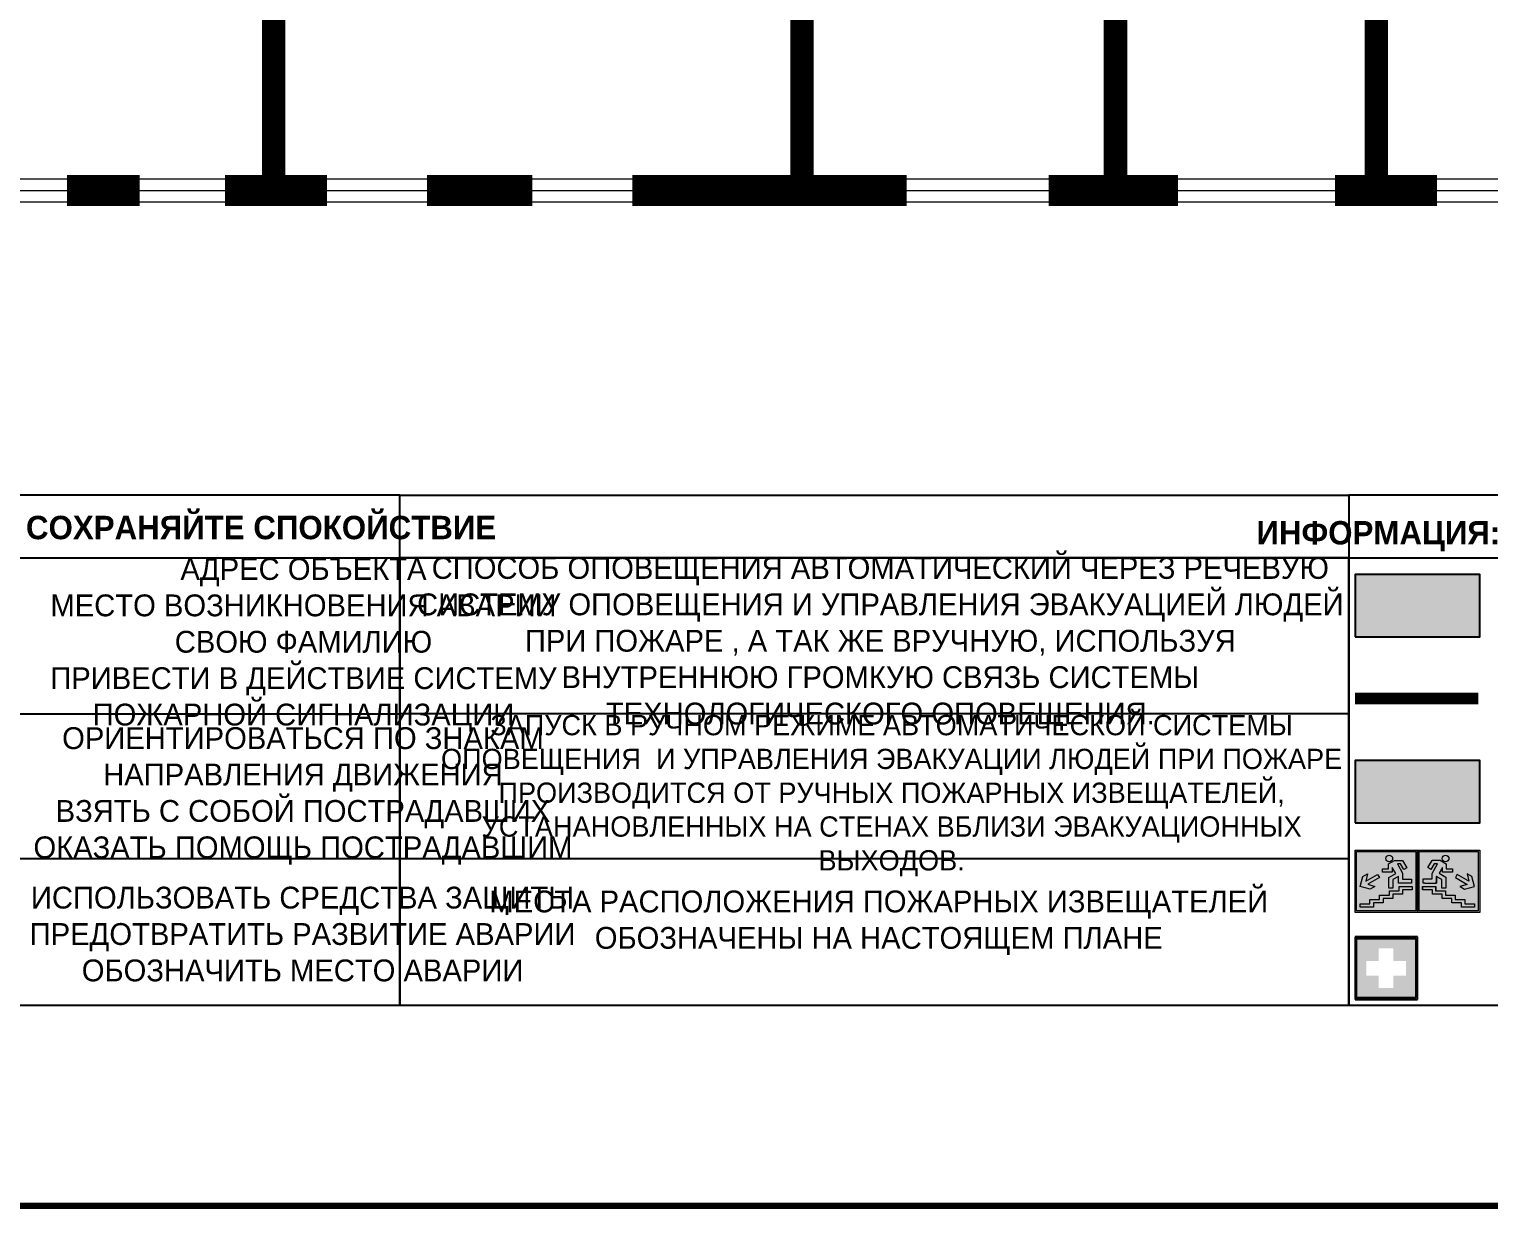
# Model space of a CAD drawing. Header units: millimetres. Extents: x 13810 to 67229, y 12374 to 21950.
# Drawn here: x 19685.7 to 19872.9, y 19871.5 to 20022.4 of the extents above; entities that cross this region are included whole.
import ezdxf

# ---------------------------------------------------------------- set-up
doc = ezdxf.new("R2010")
doc.units = ezdxf.units.MM
doc.layers.add('План_Штампы', color=7, linetype='Continuous')
doc.styles.add('обычный', font='arial.ttf')

# ---------------------------------------------------------------- blocks, each defined once
blk = doc.blocks.new('A$C7B4425F7')
at = {"true_color": 0xffffff}
blk.add_hatch(color=7, dxfattribs=at).paths.add_polyline_path([(0, 0), (-16, 0), (-16, -8), (0, -8)])
h = blk.add_hatch(color=126)
h.paths.add_polyline_path([(-0.2, -0.2), (-15.8, -0.2), (-15.8, -7.8), (-0.2, -7.8)])
h.paths.add_polyline_path([(-11.76, -2.03), (-11.76, -3.66), (-11.17, -3.66, -0.568275), (-11.17, -6.18), (-12.58, -6.18), (-12.58, -2.03)], flags=16)
h.paths.add_polyline_path([(-13.33, -4.12, -0.495768), (-13.59, -6.18), (-15.03, -6.18), (-15.03, -2.03), (-13.59, -2.03, -0.487973)], flags=16)
h.paths.add_polyline_path([(-10.25, -2.03), (-9.48, -2.03), (-9.48, -6.18), (-10.25, -6.18)], flags=16)
h.paths.add_polyline_path([(-13.84, -3.69), (-14.24, -3.69), (-14.24, -3.03), (-13.9, -3.03, -0.692621)], flags=0)
h.paths.add_polyline_path([(-9.15, -2.03), (-8.4, -2.03), (-8.04, -3.07), (-7.68, -2.03), (-6.93, -2.03), (-7.64, -4.1), (-6.93, -6.18), (-7.68, -6.18), (-8.04, -5.14), (-8.4, -6.18), (-9.15, -6.18), (-8.44, -4.1)], flags=16)
h.paths.add_polyline_path([(-11.76, -4.46), (-11.42, -4.46, -0.692621), (-11.36, -5.12), (-11.76, -5.12)], flags=0)
h.paths.add_polyline_path([(-13.9, -5.2), (-14.24, -5.2), (-14.24, -4.55), (-13.84, -4.55, -0.708038)], flags=0)
edge = h.paths.add_edge_path(flags=16)
edge.add_ellipse((-5.51, -4.08), major_axis=(0, 2.05), ratio=0.586184, start_angle=0, end_angle=360)
edge = h.paths.add_edge_path(flags=0)
edge.add_ellipse((-5.51, -4.08), major_axis=(0, 1.14), ratio=0.454828, start_angle=0, end_angle=360)
h.paths.add_polyline_path([(-4.13, -4.96, 0.377264), (-3.48, -4.52, 0.0555), (-3.16, -2.03), (-1.66, -2.03), (-1.66, -4.96), (-0.96, -4.96), (-0.96, -7.01), (-1.75, -7.01), (-1.75, -6.18), (-3.3, -6.18), (-3.3, -7.02), (-4.13, -7.02)], flags=16)
h.paths.add_polyline_path([(-2.73, -2.91), (-2.28, -2.91), (-2.28, -4.96), (-3.05, -4.96, 0.079136)], flags=0)
at = {"color": 126}
blk.add_lwpolyline([(-16, -8), (0, -8), (0, 0), (-16, 0)], close=True, dxfattribs=at)
blk = doc.blocks.new('A$C18900ED3')
h = blk.add_hatch(color=126)
h.paths.add_polyline_path([(-0.18, -0.18), (-7.02, -0.18), (-7.02, -7.02), (-0.18, -7.02)])
h.paths.add_polyline_path([(-5.89, -4.46), (-5.89, -2.77), (-4.46, -2.77), (-4.46, -1.31), (-2.77, -1.31), (-2.77, -2.77), (-1.33, -2.77), (-1.33, -4.46), (-2.77, -4.46), (-2.77, -5.89), (-4.46, -5.89), (-4.46, -4.46)], flags=16)
at = {"color": 126}
for p, q in [((-7.2, 0), (-7.2, -7.2)), ((0, 0), (-7.2, 0)), ((0, -7.2), (0, 0)), ((-7.02, -7.02), (-7.02, -0.18)), ((-7.02, -0.18), (-0.18, -0.18)), ((-0.18, -0.18), (-0.18, -7.02)), ((-7.2, -7.2), (0, -7.2)), ((-0.18, -7.02), (-7.02, -7.02))]:
    blk.add_line(p, q, dxfattribs=at)
blk = doc.blocks.new('вниз 3')
at = {"lineweight": 0, "true_color": 0xffffff}
h = blk.add_hatch(color=7, dxfattribs=at)
h.dxf.hatch_style = 1
h.paths.add_polyline_path([(40997.5, -4475.69), (40997.25, -4475.28), (40995.76, -4476.15), (40995.97, -4475.23), (40995.39, -4475.56), (40995.05, -4476.83), (40996.33, -4477.17), (40996.91, -4476.83), (40996, -4476.55)], flags=0)
h.paths.add_polyline_path([(40999.81, -4473.95), (41000.22, -4473.95), (41000.64, -4474.67), (41001.03, -4474.43), (41000.46, -4473.49), (41000.42, -4473.49), (40999.43, -4473.49), (40998.68, -4473.92), (40998.68, -4474.57), (40997.88, -4474.57), (40997.88, -4475), (40999.14, -4475), (40999.14, -4474.43), (40999.14, -4474.38), (40999.59, -4475.15), (40998.72, -4475.67), (40998.72, -4477.06), (40999.24, -4477.06), (40999.24, -4475.96), (40999.95, -4475.56), (40999.95, -4476.43), (41001.61, -4476.43), (41001.61, -4475.88), (41000.47, -4475.88), (41000.47, -4475.12)], flags=0)
h.paths.add_polyline_path([(40999.2, -4473.24, 1), (40998.35, -4473.24, 1)], flags=0)
h.paths.add_polyline_path([(41000.46, -4477.26), (41001.69, -4477.26), (41001.69, -4476.84), (41000.03, -4476.84), (41000.03, -4477.39), (40998.78, -4477.39), (40998.78, -4477.95), (40997.53, -4477.95), (40997.53, -4478.5), (40996.29, -4478.5), (40996.29, -4479.06), (40995.05, -4479.06), (40995.05, -4479.48), (40995.29, -4479.48), (40996.72, -4479.48), (40996.72, -4478.92), (40997.97, -4478.92), (40997.97, -4478.36), (40999.2, -4478.36), (40999.2, -4477.81), (41000.46, -4477.81)], flags=0)
h.paths.add_polyline_path([(41002.37, -4472.17), (40994.37, -4472.17), (40994.37, -4480.17), (41002.37, -4480.17)])
h.paths.add_polyline_path([(41002.16, -4479.96), (40994.57, -4479.96), (40994.57, -4472.37), (41002.16, -4472.37)], flags=16)
h.paths.add_polyline_path([(41001.61, -4475.88), (41001.61, -4476.43), (40999.95, -4476.43), (40999.95, -4475.56), (40999.24, -4475.96), (40999.24, -4477.06), (40998.72, -4477.06), (40998.72, -4475.67), (40999.59, -4475.15), (40999.14, -4474.38), (40999.14, -4474.43), (40999.14, -4475), (40997.88, -4475), (40997.88, -4474.57), (40998.68, -4474.57), (40998.68, -4473.92), (40999.43, -4473.49), (41000.42, -4473.49), (41000.46, -4473.49), (41001.03, -4474.43), (41000.64, -4474.67), (41000.22, -4473.95), (40999.81, -4473.95), (41000.47, -4475.12), (41000.47, -4475.88)], flags=0)
h.paths.add_polyline_path([(41001.69, -4476.84), (41001.69, -4477.26), (41000.46, -4477.26), (41000.46, -4477.81), (40999.2, -4477.81), (40999.2, -4478.36), (40997.97, -4478.36), (40997.97, -4478.92), (40996.72, -4478.92), (40996.72, -4479.48), (40995.05, -4479.48), (40995.05, -4479.06), (40996.29, -4479.06), (40996.29, -4478.5), (40997.53, -4478.5), (40997.53, -4477.95), (40998.78, -4477.95), (40998.78, -4477.39), (41000.03, -4477.39), (41000.03, -4476.84)], flags=0)
h.paths.add_polyline_path([(40998.35, -4473.24, -1), (40999.2, -4473.24, -1)], flags=0)
h.paths.add_polyline_path([(40997.5, -4475.69), (40996, -4476.55), (40996.91, -4476.83), (40996.33, -4477.17), (40995.05, -4476.83), (40995.39, -4475.56), (40995.97, -4475.23), (40995.76, -4476.15), (40997.25, -4475.28)], flags=0)
at = {"lineweight": 0}
h = blk.add_hatch(color=126, dxfattribs=at)
h.dxf.hatch_style = 1
h.paths.add_polyline_path([(41002.16, -4472.37), (40994.57, -4472.37), (40994.57, -4479.96), (41002.16, -4479.96)])
h.paths.add_polyline_path([(40995.97, -4475.23), (40995.76, -4476.15), (40997.25, -4475.28), (40997.5, -4475.69), (40996, -4476.55), (40996.91, -4476.83), (40996.33, -4477.17), (40995.05, -4476.83), (40995.39, -4475.56)], flags=16)
h.paths.add_polyline_path([(40997.88, -4474.57), (40998.68, -4474.57), (40998.68, -4473.92), (40999.43, -4473.49), (41000.42, -4473.49), (41000.46, -4473.49), (41001.03, -4474.43), (41000.64, -4474.67), (41000.22, -4473.95), (40999.81, -4473.95), (41000.47, -4475.12), (41000.47, -4475.88), (41001.61, -4475.88), (41001.61, -4476.43), (40999.95, -4476.43), (40999.95, -4475.56), (40999.24, -4475.96), (40999.24, -4477.06), (40998.72, -4477.06), (40998.72, -4475.67), (40999.59, -4475.15), (40999.14, -4474.38), (40999.14, -4474.43), (40999.14, -4475), (40997.88, -4475)], flags=16)
h.paths.add_polyline_path([(40998.35, -4473.24, -1), (40999.2, -4473.24, -1)], flags=16)
h.paths.add_polyline_path([(40997.53, -4477.95), (40998.78, -4477.95), (40998.78, -4477.39), (41000.03, -4477.39), (41000.03, -4476.84), (41001.69, -4476.84), (41001.69, -4477.26), (41000.46, -4477.26), (41000.46, -4477.81), (40999.2, -4477.81), (40999.2, -4478.36), (40997.97, -4478.36), (40997.97, -4478.92), (40996.72, -4478.92), (40996.72, -4479.48), (40995.05, -4479.48), (40995.05, -4479.06), (40996.29, -4479.06), (40996.29, -4478.5), (40997.53, -4478.5)], flags=16)
at = {"lineweight": 0, "true_color": 0xffffff}
h = blk.add_hatch(color=7, dxfattribs=at)
h.dxf.hatch_style = 1
h.paths.add_polyline_path([(40999.2, -4473.24, 1), (40998.35, -4473.24, 1)])
h.paths.add_polyline_path([(40999.81, -4473.95), (41000.22, -4473.95), (41000.64, -4474.67), (41001.03, -4474.43), (41000.46, -4473.49), (41000.42, -4473.49), (40999.43, -4473.49), (40998.68, -4473.92), (40998.68, -4474.57), (40997.88, -4474.57), (40997.88, -4475), (40999.14, -4475), (40999.14, -4474.43), (40999.14, -4474.38), (40999.59, -4475.15), (40998.72, -4475.67), (40998.72, -4477.06), (40999.24, -4477.06), (40999.24, -4475.96), (40999.95, -4475.56), (40999.95, -4476.43), (41001.61, -4476.43), (41001.61, -4475.88), (41000.47, -4475.88), (41000.47, -4475.12)])
h.paths.add_polyline_path([(40999.2, -4477.81), (41000.46, -4477.81), (41000.46, -4477.26), (41001.69, -4477.26), (41001.69, -4476.84), (41000.03, -4476.84), (41000.03, -4477.39), (40998.78, -4477.39), (40998.78, -4477.95), (40997.53, -4477.95), (40997.53, -4478.5), (40996.29, -4478.5), (40996.29, -4479.06), (40995.05, -4479.06), (40995.05, -4479.48), (40995.29, -4479.48), (40996.72, -4479.48), (40996.72, -4478.92), (40997.97, -4478.92), (40997.97, -4478.36), (40999.2, -4478.36)])
h.paths.add_polyline_path([(40997.5, -4475.69), (40997.25, -4475.28), (40995.76, -4476.15), (40995.97, -4475.23), (40995.39, -4475.56), (40995.05, -4476.83), (40996.33, -4477.17), (40996.91, -4476.83), (40996, -4476.55)])
at = {"color": 126, "lineweight": 0}
for points in [[(40994.37, -4472.17), (41002.37, -4472.17), (41002.37, -4480.17), (40994.37, -4480.17)], [(40994.57, -4472.37), (41002.16, -4472.37), (41002.16, -4479.96), (40994.57, -4479.96)]]:
    blk.add_lwpolyline(points, close=True, dxfattribs=at)
for points in [[(40995.05, -4476.83), (40995.39, -4475.56), (40995.97, -4475.23), (40995.76, -4476.15), (40997.25, -4475.28), (40997.5, -4475.69), (40996, -4476.55), (40996.91, -4476.83), (40996.33, -4477.17), (40995.05, -4476.83)], [(40999.14, -4474.43), (40999.14, -4475), (40997.88, -4475), (40997.88, -4474.57), (40998.68, -4474.57), (40998.68, -4473.92), (40999.43, -4473.49), (41000.42, -4473.49), (41000.46, -4473.49), (41001.03, -4474.43), (41000.64, -4474.67), (41000.22, -4473.95), (40999.81, -4473.95), (41000.47, -4475.12), (41000.47, -4475.88), (41001.61, -4475.88), (41001.61, -4476.43), (40999.95, -4476.43), (40999.95, -4475.56), (40999.24, -4475.96), (40999.24, -4477.06), (40998.72, -4477.06), (40998.72, -4475.67), (40999.59, -4475.15), (40999.14, -4474.38), (40999.14, -4474.43)], [(40995.29, -4479.48), (40995.05, -4479.48), (40995.05, -4479.06), (40996.29, -4479.06), (40996.29, -4478.5), (40997.53, -4478.5), (40997.53, -4477.95), (40998.78, -4477.95), (40998.78, -4477.39), (41000.03, -4477.39), (41000.03, -4476.84), (41001.69, -4476.84), (41001.69, -4477.26), (41000.46, -4477.26), (41000.46, -4477.81), (40999.2, -4477.81), (40999.2, -4478.36), (40997.97, -4478.36), (40997.97, -4478.92), (40996.72, -4478.92), (40996.72, -4479.48), (40995.05, -4479.48)]]:
    blk.add_lwpolyline(points, dxfattribs=at)
blk.add_circle((40998.77, -4473.24), 0.426, dxfattribs=at)
blk = doc.blocks.new('вниз')
at = {"lineweight": 0, "true_color": 0xffffff}
h = blk.add_hatch(color=7, dxfattribs=at)
h.dxf.hatch_style = 1
h.paths.add_polyline_path([(40994.51, -4472.22), (40986.51, -4472.22), (40986.51, -4480.22), (40994.51, -4480.22)])
h.paths.add_polyline_path([(40994.31, -4472.42), (40994.31, -4480.01), (40986.71, -4480.01), (40986.71, -4472.42)], flags=16)
h.paths.add_polyline_path([(40988.43, -4473.53), (40989.43, -4473.53), (40990.19, -4473.96), (40990.19, -4474.6), (40991, -4474.6), (40991, -4475.06), (40989.73, -4475.06), (40989.73, -4474.46), (40989.3, -4475.18), (40990.17, -4475.7), (40990.17, -4477.11), (40989.63, -4477.11), (40989.63, -4476.01), (40988.94, -4475.59), (40988.94, -4476.46), (40988.94, -4476.46), (40987.47, -4476.46), (40987.26, -4476.46), (40987.26, -4475.92), (40988.4, -4475.92), (40988.4, -4475.2), (40989.1, -4473.99), (40988.66, -4473.99), (40988.24, -4474.7), (40987.86, -4474.47), (40988.41, -4473.56)], flags=0)
h.paths.add_polyline_path([(40990.55, -4473.29, -1), (40989.69, -4473.29, -1)], flags=0)
h.paths.add_polyline_path([(40988.85, -4476.89), (40988.85, -4477.43), (40990.1, -4477.43), (40990.1, -4477.99), (40991.34, -4477.99), (40991.34, -4478.54), (40992.59, -4478.54), (40992.59, -4479.09), (40993.83, -4479.09), (40993.83, -4479.52), (40992.17, -4479.52), (40992.17, -4478.97), (40990.91, -4478.97), (40990.91, -4478.41), (40989.68, -4478.41), (40989.68, -4477.86), (40988.43, -4477.86), (40988.43, -4477.31), (40987.6, -4477.31), (40987.18, -4477.31), (40987.18, -4476.89)], flags=0)
h.paths.add_polyline_path([(40991.61, -4475.33), (40993.12, -4476.2), (40992.9, -4475.27), (40993.48, -4475.6), (40993.83, -4476.88), (40992.56, -4477.22), (40991.97, -4476.88), (40992.9, -4476.61), (40991.38, -4475.74), (40991.58, -4475.39)], flags=0)
h.paths.add_polyline_path([(40990.19, -4473.96), (40989.43, -4473.53), (40988.43, -4473.53), (40988.41, -4473.56), (40987.86, -4474.47), (40988.24, -4474.7), (40988.66, -4473.99), (40989.1, -4473.99), (40988.4, -4475.2), (40988.4, -4475.92), (40987.26, -4475.92), (40987.26, -4476.46), (40987.47, -4476.46), (40988.94, -4476.46), (40988.94, -4476.27), (40988.94, -4475.59), (40989.63, -4476.01), (40989.63, -4477.11), (40990.17, -4477.11), (40990.17, -4475.7), (40989.3, -4475.18), (40989.73, -4474.46), (40989.73, -4475.06), (40991, -4475.06), (40991, -4474.6), (40990.19, -4474.6)], flags=0)
h.paths.add_polyline_path([(40990.55, -4473.29, 1), (40989.69, -4473.29, 1)], flags=0)
h.paths.add_polyline_path([(40991.61, -4475.33), (40991.58, -4475.39), (40991.38, -4475.74), (40992.9, -4476.61), (40991.97, -4476.88), (40992.56, -4477.22), (40993.83, -4476.88), (40993.48, -4475.6), (40992.9, -4475.27), (40993.12, -4476.2)], flags=0)
h.paths.add_polyline_path([(40990.1, -4477.43), (40988.85, -4477.43), (40988.85, -4476.89), (40987.18, -4476.89), (40987.18, -4477.31), (40987.6, -4477.31), (40988.43, -4477.31), (40988.43, -4477.86), (40989.68, -4477.86), (40989.68, -4478.41), (40990.91, -4478.41), (40990.91, -4478.97), (40992.17, -4478.97), (40992.17, -4479.52), (40993.83, -4479.52), (40993.83, -4479.09), (40992.59, -4479.09), (40992.59, -4478.54), (40991.34, -4478.54), (40991.34, -4477.99), (40990.1, -4477.99)], flags=0)
at = {"lineweight": 0}
h = blk.add_hatch(color=126, dxfattribs=at)
h.dxf.hatch_style = 1
h.paths.add_polyline_path([(40994.31, -4472.42), (40986.71, -4472.42), (40986.71, -4480.01), (40994.31, -4480.01)])
h.paths.add_polyline_path([(40988.43, -4473.53), (40989.43, -4473.53), (40990.19, -4473.96), (40990.19, -4474.6), (40991, -4474.6), (40991, -4475.06), (40989.73, -4475.06), (40989.73, -4474.46), (40989.3, -4475.18), (40990.17, -4475.7), (40990.17, -4477.11), (40989.63, -4477.11), (40989.63, -4476.01), (40988.94, -4475.59), (40988.94, -4476.46), (40988.94, -4476.46), (40987.47, -4476.46), (40987.26, -4476.46), (40987.26, -4475.92), (40988.4, -4475.92), (40988.4, -4475.2), (40989.1, -4473.99), (40988.66, -4473.99), (40988.24, -4474.7), (40987.86, -4474.47), (40988.41, -4473.56)], flags=16)
h.paths.add_polyline_path([(40990.55, -4473.29, -1), (40989.69, -4473.29, -1)], flags=16)
h.paths.add_polyline_path([(40988.85, -4476.89), (40988.85, -4477.43), (40990.1, -4477.43), (40990.1, -4477.99), (40991.34, -4477.99), (40991.34, -4478.54), (40992.59, -4478.54), (40992.59, -4479.09), (40993.83, -4479.09), (40993.83, -4479.52), (40992.17, -4479.52), (40992.17, -4478.97), (40990.91, -4478.97), (40990.91, -4478.41), (40989.68, -4478.41), (40989.68, -4477.86), (40988.43, -4477.86), (40988.43, -4477.31), (40987.6, -4477.31), (40987.18, -4477.31), (40987.18, -4476.89)], flags=16)
h.paths.add_polyline_path([(40991.61, -4475.33), (40993.12, -4476.2), (40992.9, -4475.27), (40993.48, -4475.6), (40993.83, -4476.88), (40992.56, -4477.22), (40991.97, -4476.88), (40992.9, -4476.61), (40991.38, -4475.74), (40991.58, -4475.39)], flags=16)
at = {"lineweight": 0, "true_color": 0xffffff}
h = blk.add_hatch(color=7, dxfattribs=at)
h.dxf.hatch_style = 1
h.paths.add_polyline_path([(40989.73, -4474.46), (40989.73, -4475.06), (40991, -4475.06), (40991, -4474.6), (40990.19, -4474.6), (40990.19, -4473.96), (40989.43, -4473.53), (40988.43, -4473.53), (40988.41, -4473.56), (40987.86, -4474.47), (40988.24, -4474.7), (40988.66, -4473.99), (40989.1, -4473.99), (40988.4, -4475.2), (40988.4, -4475.92), (40987.26, -4475.92), (40987.26, -4476.46), (40987.47, -4476.46), (40988.94, -4476.46), (40988.94, -4475.59), (40989.63, -4476.01), (40989.63, -4477.11), (40990.17, -4477.11), (40990.17, -4475.7), (40989.3, -4475.18)])
h.paths.add_polyline_path([(40989.69, -4473.29, 1), (40990.55, -4473.29, 1)])
h.paths.add_polyline_path([(40991.61, -4475.33), (40991.58, -4475.39), (40991.38, -4475.74), (40992.9, -4476.61), (40991.97, -4476.88), (40992.56, -4477.22), (40993.83, -4476.88), (40993.48, -4475.6), (40992.9, -4475.27), (40993.12, -4476.2)])
h.paths.add_polyline_path([(40990.1, -4477.43), (40988.85, -4477.43), (40988.85, -4476.89), (40987.18, -4476.89), (40987.18, -4477.31), (40987.6, -4477.31), (40988.43, -4477.31), (40988.43, -4477.86), (40989.68, -4477.86), (40989.68, -4478.41), (40990.91, -4478.41), (40990.91, -4478.97), (40992.17, -4478.97), (40992.17, -4479.52), (40993.83, -4479.52), (40993.83, -4479.09), (40992.59, -4479.09), (40992.59, -4478.54), (40991.34, -4478.54), (40991.34, -4477.99), (40990.1, -4477.99)])
at = {"color": 126, "lineweight": 0}
for points in [[(40986.51, -4472.22), (40994.51, -4472.22), (40994.51, -4480.22), (40986.51, -4480.22)], [(40986.71, -4472.42), (40994.31, -4472.42), (40994.31, -4480.01), (40986.71, -4480.01)]]:
    blk.add_lwpolyline(points, close=True, dxfattribs=at)
for points in [[(40987.47, -4476.46), (40987.26, -4476.46), (40987.26, -4475.92), (40988.4, -4475.92), (40988.4, -4475.2), (40989.1, -4473.99), (40988.66, -4473.99), (40988.24, -4474.7), (40987.86, -4474.47), (40988.41, -4473.56), (40988.43, -4473.53), (40989.43, -4473.53), (40990.19, -4473.96), (40990.19, -4474.6), (40991, -4474.6), (40991, -4475.06), (40989.73, -4475.06), (40989.73, -4474.46), (40989.3, -4475.18), (40990.17, -4475.7), (40990.17, -4477.11), (40989.63, -4477.11), (40989.63, -4476.01), (40988.94, -4475.59), (40988.94, -4476.46)], [(40991.58, -4475.39), (40991.38, -4475.74), (40992.9, -4476.61), (40991.97, -4476.88), (40992.56, -4477.22), (40993.83, -4476.88), (40993.48, -4475.6), (40992.9, -4475.27), (40993.12, -4476.2), (40991.61, -4475.33), (40991.58, -4475.39)], [(40987.6, -4477.31), (40987.18, -4477.31), (40987.18, -4476.89), (40988.85, -4476.89), (40988.85, -4477.43), (40990.1, -4477.43), (40990.1, -4477.99), (40991.34, -4477.99), (40991.34, -4478.54), (40992.59, -4478.54), (40992.59, -4479.09), (40993.83, -4479.09), (40993.83, -4479.52), (40992.17, -4479.52), (40992.17, -4478.97), (40990.91, -4478.97), (40990.91, -4478.41), (40989.68, -4478.41), (40989.68, -4477.86), (40988.43, -4477.86), (40988.43, -4477.31), (40987.6, -4477.31)], [(40987.47, -4476.46), (40988.94, -4476.46), (40988.94, -4476.27)]]:
    blk.add_lwpolyline(points, dxfattribs=at)
blk.add_circle((40990.12, -4473.29), 0.432, dxfattribs=at)
blk = doc.blocks.new('A$C32E8229D')
at = {"true_color": 0xffffff}
blk.add_hatch(color=7, dxfattribs=at).paths.add_polyline_path([(0, 0), (0, -8), (16, -8), (16, 0)])
h = blk.add_hatch(color=126)
h.paths.add_polyline_path([(0.2, -0.2), (15.8, -0.2), (15.8, -7.8), (0.2, -7.8)])
h.paths.add_polyline_path([(13.49, -2.05), (12.08, -2.05), (11.37, -2.63, 0.162397), (11.29, -2.84), (11.29, -3.63), (10.35, -3.63), (10.35, -4.05), (11.68, -4.05), (11.68, -3.48), (12.26, -4.28), (11.29, -5.1), (11.29, -6.78), (11.85, -6.78), (11.85, -5.44), (12.8, -4.64), (12.8, -5.94), (14.46, -5.94), (14.46, -5.39), (13.45, -5.39), (13.45, -3.97), (12.46, -2.59), (13.15, -2.59), (13.69, -3.34), (14.18, -3)], flags=16)
h.paths.add_polyline_path([(10.74, -1.82, 1), (11.8, -1.82, 1)], flags=16)
h.paths.add_polyline_path([(9.39, -3.59), (5.99, -3.59), (6.56, -3.03), (5.91, -3.03), (5.1, -3.83), (5.91, -4.64), (6.56, -4.64), (5.99, -4.09), (9.39, -4.09)], flags=16)
h.paths.add_polyline_path([(4.29, -1.08), (1.72, -1.08), (1.72, -6.6), (4.29, -6.6)], flags=16)
at = {"color": 126}
blk.add_lwpolyline([(16, -8), (0, -8), (0, 0), (16, 0)], close=True, dxfattribs=at)

msp = doc.modelspace()

# ---------------------------------------------------------------- linework, layer by layer
at = {"color": 2, "lineweight": 100}
for points in [[(19420.36, 20266.52), (20020.36, 20266.52), (20020.36, 19871.52), (19420.36, 19871.52)], [(19420.36, 19871.52), (20020.36, 19871.52), (20020.36, 19476.52), (19420.36, 19476.52)]]:
    msp.add_lwpolyline(points, close=True, dxfattribs=at)
at = {"lineweight": 100}
for points, const_width in [([(19784.85, 20080.09), (19784.85, 20001.75)], 3), ([(19717.04, 20074.45), (19717.04, 20001.72)], 3), ([(19825.05, 20074.45), (19825.05, 20001.72)], 3), ([(19690.55, 20001.72), (19699.87, 20001.72)], 4), ([(19710.83, 20001.72), (19723.89, 20001.72)], 4), ([(19736.71, 20001.72), (19750.23, 20001.72)], 4), ([(19763.05, 20001.72), (19798.25, 20001.72)], 4), ([(19816.47, 20001.72), (19833.08, 20001.72)], 4), ([(19853.2, 20001.72), (19866.3, 20001.72)], 4)]:
    msp.add_lwpolyline(points, dxfattribs=dict(at, const_width=const_width))
at = {"lineweight": 0, "const_width": 3}
msp.add_lwpolyline([(19858.5, 20001.14), (19858.5, 20046.65)], dxfattribs=at)
at = {"lineweight": 0}
for points in [[(19467.39, 20003.2), (19987.22, 20003.2)], [(19467.49, 20001.72), (19987.31, 20001.72)], [(19467.04, 20000.27), (19986.86, 20000.27)]]:
    msp.add_lwpolyline(points, dxfattribs=at)
for points in [[(19589.49, 19954.61), (19733.25, 19954.61), (19733.25, 19962.66), (19589.49, 19962.66)], [(19733.25, 19962.66), (19854.97, 19962.66), (19854.97, 19897.21), (19733.25, 19897.21)], [(19733.25, 19962.66), (19854.97, 19962.66), (19854.97, 19954.61), (19733.25, 19954.61)], [(19854.97, 19954.61), (19998.74, 19954.61), (19998.74, 19962.66), (19854.97, 19962.66)], [(19589.49, 19954.61), (19733.25, 19954.61), (19733.25, 19897.21), (19589.49, 19897.21)], [(19733.25, 19954.61), (19854.97, 19954.61), (19854.97, 19934.61), (19733.25, 19934.61)], [(19854.97, 19954.61), (19998.74, 19954.61), (19998.74, 19897.21), (19854.97, 19897.21)], [(19854.97, 19934.61), (19733.25, 19934.61), (19733.25, 19916.04), (19854.97, 19916.04)]]:
    msp.add_lwpolyline(points, close=True)
at = {"color": 126, "lineweight": 80, "true_color": 0x008754, "const_width": 1.5}
msp.add_lwpolyline([(19871.58, 19936.56), (19855.78, 19936.56)], dxfattribs=at)
for points in [[(19647.9, 19934.61), (19589.49, 19934.61), (19733.25, 19934.61)], [(19647.9, 19916.04), (19589.49, 19916.04), (19733.25, 19916.04)]]:
    msp.add_lwpolyline(points)

# ---------------------------------------------------------------- block references
at = {"color": 126, "true_color": 0x008754}
for name, p in [('вниз 3', (-21138.59, 24389.3)), ('вниз', (-21122.73, 24389.35)), ('вниз', (-21122.72, 24389.35))]:
    msp.add_blockref(name, p, dxfattribs=at)
at = {"xscale": 1.111111111007631, "yscale": 1.111111111007631, "zscale": 1.111111111007631}
msp.add_blockref('A$C18900ED3', (19863.78, 19905.99), dxfattribs=at)
at = {"layer": 'План_Штампы'}
msp.add_blockref('A$C7B4425F7', (19871.78, 19952.48), dxfattribs=at)
at = {"layer": 'План_Штампы', "color": 126, "true_color": 0x008754, "xscale": -1}
msp.add_blockref('A$C32E8229D', (19871.78, 19928.64), dxfattribs=at)

# ---------------------------------------------------------------- texts
at = {"lineweight": 0, "attachment_point": 5, "style": 'обычный'}
for s, insert, char_height, width in [('{\\fProxima Nova Rg|b1|i0|c204|p2;ДЕЙСТВИЯ ПРИ АВАРИИ: СОХРАНЯЙТЕ СПОКОЙСТВИЕ\\H1.6644x; }', (19689.1, 19958.06), 3, 175.1736), ('{\\fProxima Nova Rg|b1|i0|c204|p2;ИНФОРМАЦИЯ:\\H1.1997x; }', (19858.77, 19957.39), 3, 175.1736), ('{\\fProxima Nova Rg|b0|i0|c204|p2;СПОСОБ ОПОВЕЩЕНИЯ АВТОМАТИЧЕСКИЙ ЧЕРЕЗ РЕЧЕВУЮ СИСТЕМУ ОПОВЕЩЕНИЯ И УПРАВЛЕНИЯ ЭВАКУАЦИЕЙ ЛЮДЕЙ ПРИ ПОЖАРЕ , А ТАК ЖЕ ВРУЧНУЮ, ИСПОЛЬЗУЯ ВНУТРЕННЮЮ ГРОМКУЮ СВЯЗЬ СИСТЕМЫ ТЕХНОЛОГИЧЕСКОГО ОПОВЕЩЕНИЯ.}', (19794.88, 19943.57), 2.8, 118.5618), ('\\pi-8.4,l8.4,t8.4;{\\fProxima Nova Rg|b0|i0|c204|p2;АДРЕС ОБЪЕКТА\\PМЕСТО ВОЗНИКНОВЕНИЯ АВАРИИ\\PСВОЮ ФАМИЛИЮ\\PПРИВЕСТИ В ДЕЙСТВИЕ СИСТЕМУ \\PПОЖАРНОЙ СИГНАЛИЗАЦИИ}', (19720.88, 19943.44), 2.8, 126.6484), ('{\\fProxima Nova Rg|b0|i0|c204|p2;\\P\\pt7.8;ЗАПУСК В РУЧНОМ РЕЖИМЕ АВТОМАТИЧЕСКОЙ СИСТЕМЫ ОПОВЕЩЕНИЯ  И УПРАВЛЕНИЯ ЭВАКУАЦИИ ЛЮДЕЙ ПРИ ПОЖАРЕ ПРОИЗВОДИТСЯ ОТ РУЧНЫХ ПОЖАРНЫХ ИЗВЕЩАТЕЛЕЙ, УСТАНАНОВЛЕННЫХ НА СТЕНАХ ВБЛИЗИ ЭВАКУАЦИОННЫХ ВЫХОДОВ. }', (19796.33, 19926.28), 2.6, 121.7868), ('\\pi-8.4,l8.4,t8.4;{\\fProxima Nova Rg|b0|i0|c204|p2;ОРИЕНТИРОВАТЬСЯ ПО ЗНАКАМ \\PНАПРАВЛЕНИЯ ДВИЖЕНИЯ\\PВЗЯТЬ С СОБОЙ ПОСТРАДАВШИХ\\PОКАЗАТЬ ПОМОЩЬ ПОСТРАДАВШИМ}', (19720.81, 19924.08), 2.8, 126.6484), ('\\pi-8.4,l8.4,t8.4;{\\fProxima Nova Rg|b0|i0|c204|p2;ИСПОЛЬЗОВАТЬ СРЕДСТВА ЗАЩИТЫ \\PПРЕДОТВРАТИТЬ РАЗВИТИЕ АВАРИИ\\PОБОЗНАЧИТЬ МЕСТО АВАРИИ}', (19720.76, 19906.35), 2.8, 126.6484), ('\\pt8.4;{\\fProxima Nova Rg|b0|i0|c204|p2;\\PМЕСТА РАСПОЛОЖЕНИЯ ПОЖАРНЫХ ИЗВЕЩАТЕЛЕЙ ОБОЗНАЧЕНЫ НА НАСТОЯЩЕМ ПЛАНЕ}', (19794.68, 19910.14), 2.8, 118.5618)]:
    msp.add_mtext(s, dxfattribs=dict(at, insert=insert, char_height=char_height, width=width))

doc.saveas('drawing.dxf')
